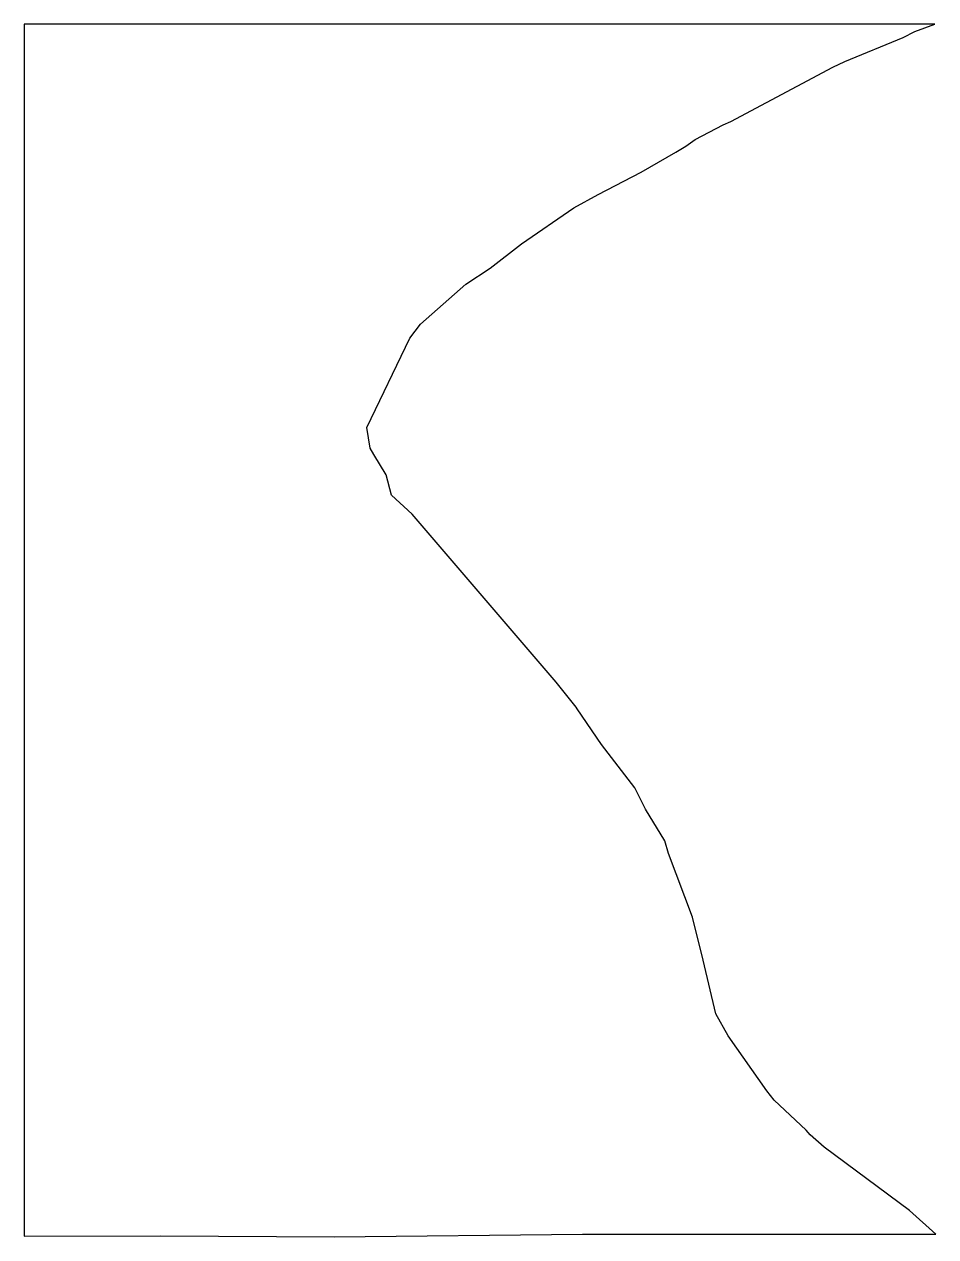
# Model space of a CAD drawing. Extents: x -56.2 to -35.4, y 36.9 to 64.6.
import ezdxf

# ---------------------------------------------------------------- set-up
doc = ezdxf.new("R2010")
doc.units = 0
doc.layers.add('52_156000', color=7, linetype='CONTINUOUS')

msp = doc.modelspace()

# ---------------------------------------------------------------- linework, layer by layer
at = {"layer": '52_156000', "color": 5}
msp.add_lwpolyline([(-56.17, 64.564), (-56.17, 36.919), (-53.052, 36.929), (-49.096, 36.908), (-43.434, 36.968), (-35.373, 36.968), (-35.972, 37.505), (-37.916, 38.952), (-38.237, 39.231), (-38.328, 39.337), (-39.057, 40.02), (-39.224, 40.234), (-40.11, 41.489), (-40.39, 41.99), (-40.681, 43.218), (-40.924, 44.196), (-41.473, 45.651), (-41.551, 45.937), (-41.992, 46.659), (-42.241, 47.151), (-42.997, 48.135), (-43.558, 48.948), (-43.578, 48.987), (-44.036, 49.561), (-47.317, 53.392), (-47.788, 53.823), (-47.912, 54.284), (-48.195, 54.748), (-48.274, 54.898), (-48.355, 55.363), (-47.371, 57.401), (-47.128, 57.726), (-46.093, 58.636), (-45.537, 59.004), (-44.821, 59.557), (-43.628, 60.373), (-43.072, 60.68), (-42.096, 61.189), (-41.304, 61.643), (-41.075, 61.786), (-40.866, 61.933), (-40.223, 62.269), (-40.046, 62.349), (-37.724, 63.582), (-37.445, 63.717), (-36.114, 64.264), (-35.85, 64.396), (-35.394, 64.564), (-56.17, 64.564)], dxfattribs=at)

doc.saveas('drawing.dxf')
